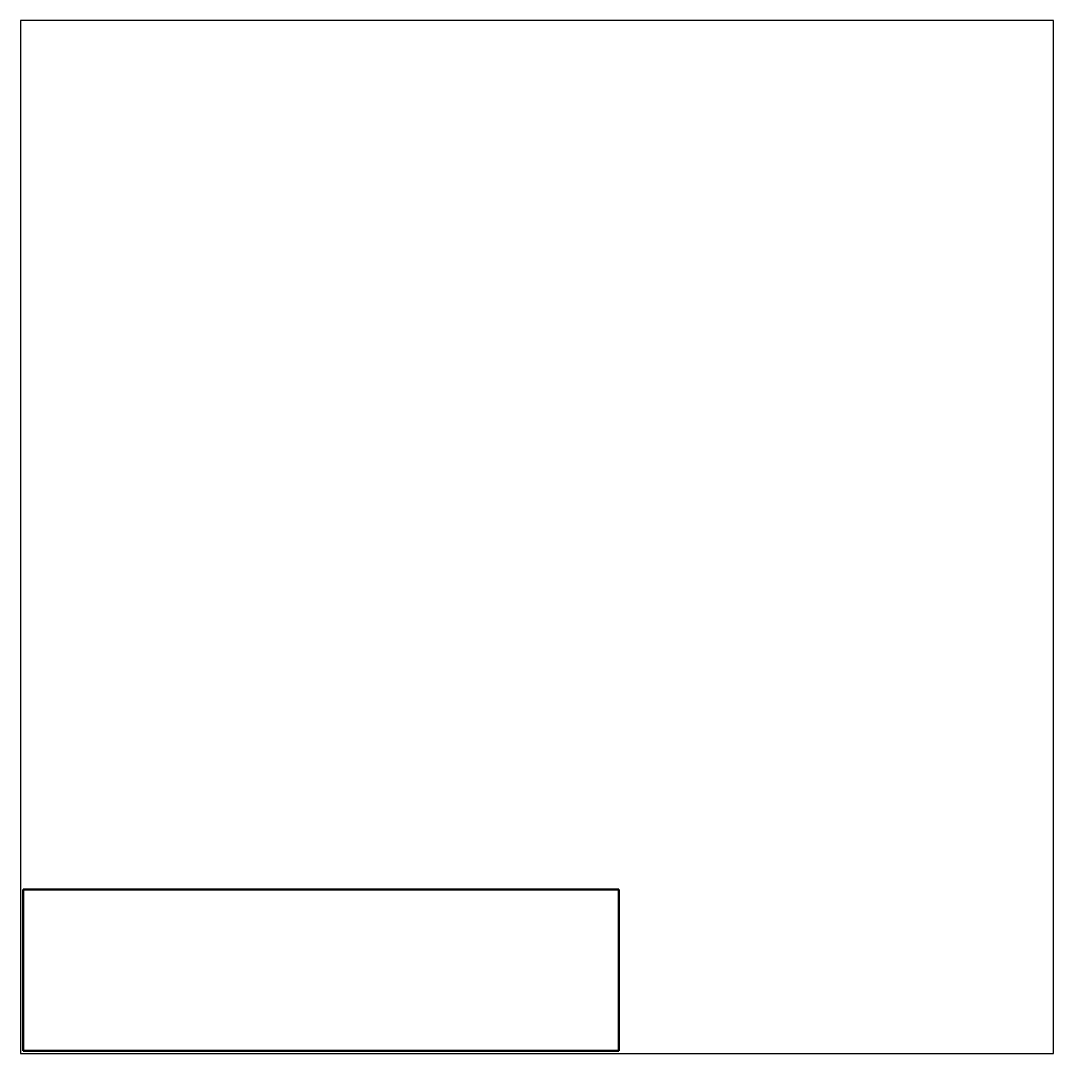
# Model space of a CAD drawing. Extents: x 0 to 2000, y 0 to 2000.
import ezdxf

# ---------------------------------------------------------------- set-up
doc = ezdxf.new("R2010")
doc.units = 0
doc.layers.add('Outline', color=7, linetype='Continuous', lineweight=50)

msp = doc.modelspace()

# ---------------------------------------------------------------- linework, layer by layer
msp.add_lwpolyline([(0, 0), (2000, 0), (2000, 2000), (0, 2000)], close=True)
at = {"layer": 'Outline'}
for p, q in [((5, 317.25), (1158.8, 317.25)), ((5, 5), (5, 317.25)), ((1158.8, 317.25), (1158.8, 5)), ((1158.8, 5), (5, 5))]:
    msp.add_line(p, q, dxfattribs=at)

doc.saveas('drawing.dxf')
